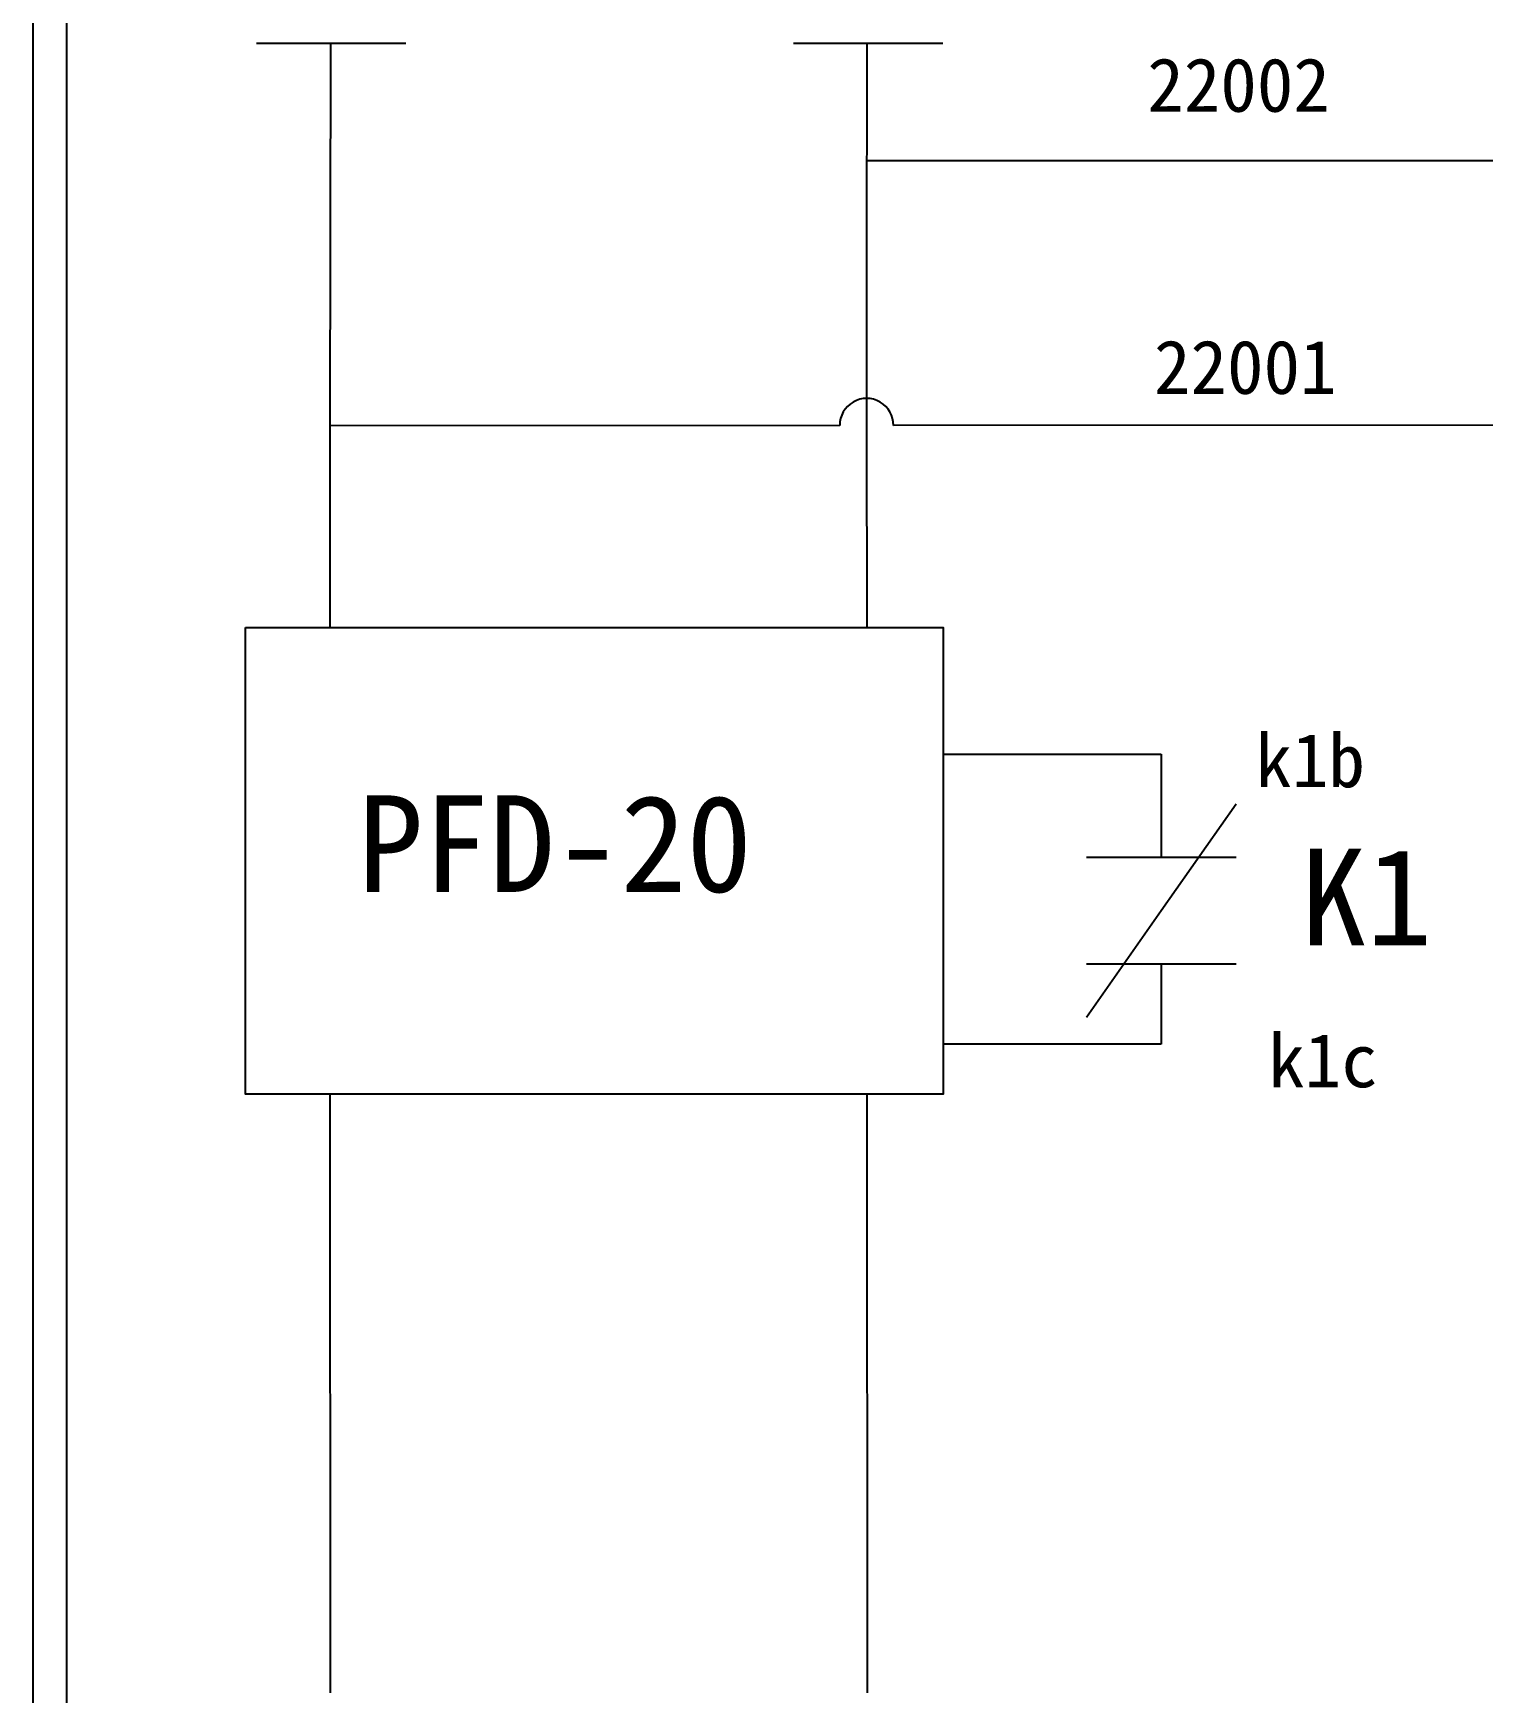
# Model space of a CAD drawing. Extents: x 10 to 297, y 3 to 207.
# Drawn here: x 10 to 64, y 57.4 to 119.2 of the extents above; entities that cross this region are included whole.
import ezdxf

# ---------------------------------------------------------------- set-up
doc = ezdxf.new("R2010")
doc.units = 0
doc.layers.get('0').update_dxf_attribs({"linetype": 'CONTINUOUS'})
doc.layers.add('圖框層', color=7, linetype='CONTINUOUS')
doc.layers.add('標尺寸層', color=3, linetype='CONTINUOUS')
doc.styles.add('STSL', font='kaiu.ttf')

msp = doc.modelspace()

# ---------------------------------------------------------------- linework, layer by layer
for p, q in [((21.075, 118.859), (21.048, 104.633)), ((41.059, 118.859), (41.048, 110.495)), ((41.048, 110.495), (41.048, 104.633)), ((21.048, 104.633), (21.051, 97.1)), ((41.048, 104.633), (41.051, 97.1)), ((21.057, 79.723), (21.066, 57.432)), ((41.057, 79.723), (41.066, 57.432))]:
    msp.add_line(p, q)
at = {"layer": '圖框層', "color": 7}
for p, q in [((10, 3), (10, 206.969)), ((11.25, 4.25), (11.25, 205.719))]:
    msp.add_line(p, q, dxfattribs=at)
at = {"layer": '標尺寸層', "color": 7}
for p, q in [((18.319, 118.859), (23.887, 118.859)), ((38.319, 118.859), (43.887, 118.859)), ((88.447, 114.475), (41.053, 114.475)), ((40.048, 104.623), (21.048, 104.615)), ((68.447, 104.633), (42.048, 104.623)), ((43.954, 92.384), (52.024, 92.384)), ((52.024, 92.384), (52.024, 88.553)), ((52.024, 86.566), (54.808, 90.539)), ((49.24, 88.553), (54.808, 88.553)), ((52.024, 88.553), (54.808, 88.553)), ((49.24, 82.593), (52.024, 86.566)), ((49.24, 84.58), (54.808, 84.58)), ((49.24, 84.58), (52.024, 84.58)), ((52.024, 84.58), (52.024, 81.59)), ((52.024, 81.59), (43.898, 81.59))]:
    msp.add_line(p, q, dxfattribs=at)
msp.add_lwpolyline([(17.906, 97.1), (43.898, 97.1), (43.898, 79.723), (17.906, 79.723)], close=True, dxfattribs=at)
msp.add_arc((41.048, 104.633), 1, 359.42746, 180.61591, dxfattribs=at)

# ---------------------------------------------------------------- texts
at = {"layer": '圖框層', "color": 4, "style": 'STSL'}
for s, height, p in [('22002', 2, (51.502, 116.306)), ('22001', 2, (51.751, 105.8)), ('k1b', 2, (55.529, 91.157)), ('PFD-20', 3.6, (22.086, 87.254)), ('K1', 3.6, (57.218, 85.265)), ('k1c', 2, (56.005, 79.983))]:
    msp.add_text(s, height=height, dxfattribs=at).set_placement(p)

doc.saveas('drawing.dxf')
